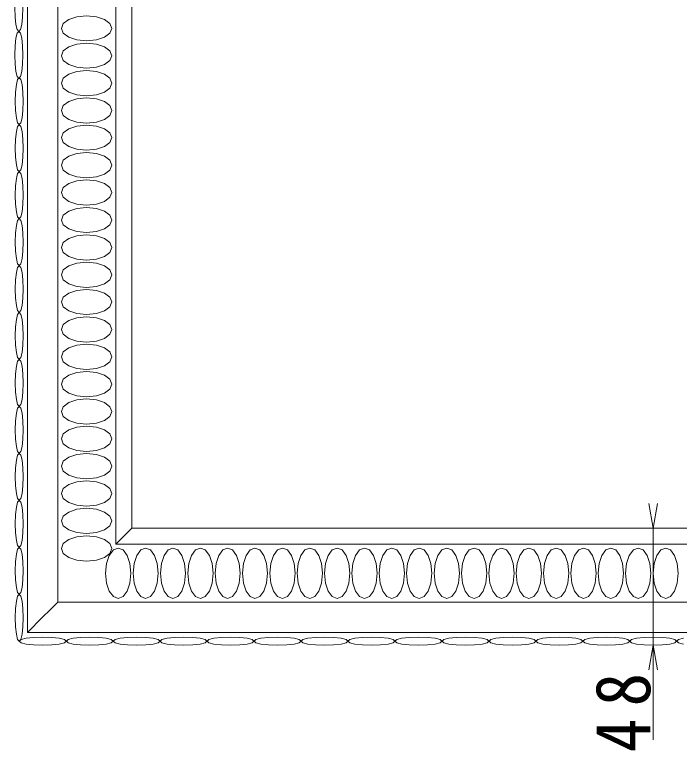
# Model space of a CAD drawing. Units: millimetres, scale not verified. Extents: x -1392 to 1350, y -947 to 991.
# Drawn here: x -851.5 to -585.9, y -411.7 to -117.6 of the extents above; entities that cross this region are included whole.
import ezdxf

# ---------------------------------------------------------------- set-up
doc = ezdxf.new("R2010")
doc.units = ezdxf.units.MM
doc.header["$LTSCALE"] = 10
doc.layers.add('0-0_0', color=7, linetype='Continuous', lineweight=5)
doc.layers.add('0-1_レイヤー_1', color=4, linetype='Continuous', lineweight=5)
doc.styles.add('ＭＳ ゴシック', font='')
doc.styles.get('ＭＳ ゴシック').set_extended_font_data('MS Gothic')

msp = doc.modelspace()

# ---------------------------------------------------------------- linework, layer by layer
at = {"layer": '0-0_0'}
for p, q in [((-834.35, 272.94), (-834.35, -352.5)), ((-804.73, -322.89), (-804.73, 243.33)), ((-804.74, -322.89), (-388.76, -322.89)), ((-809.57, -327.72), (-811.18, -329.33))]:
    msp.add_line(p, q, dxfattribs=at)
for points in [[(-347.09, -364.56), (-846.4, -364.56), (-846.4, 285)], [(-811.18, 249.78), (-811.18, -329.33), (-382.32, -329.33), (-382.32, 249.78), (-383.93, 248.16), (-385.54, 246.55), (-387.15, 244.94), (-388.76, 243.33), (-804.73, 243.33), (-806.35, 244.94), (-807.96, 246.55), (-809.57, 248.16), (-811.18, 249.78), (-382.32, 249.78)], [(-850.38, -235.94), (-850.89, -233.93), (-851.24, -230.95), (-851.37, -227.3), (-851.24, -223.64), (-850.89, -220.66), (-850.38, -218.65), (-849.11, -217.17), (-848.59, -215.16), (-848.24, -212.18), (-848.11, -208.53), (-848.24, -204.88), (-848.59, -201.89), (-849.11, -199.88), (-849.74, -199.14), (-849.11, -198.41), (-848.59, -196.39), (-848.24, -193.41), (-848.11, -189.76), (-848.24, -186.1), (-848.59, -183.12), (-849.11, -181.11), (-850.38, -179.63), (-850.89, -177.62), (-851.24, -174.64), (-851.37, -170.99), (-851.24, -167.33), (-850.89, -164.35), (-850.38, -162.34), (-849.11, -160.86), (-848.59, -158.85), (-848.24, -155.87), (-848.11, -152.21), (-848.24, -148.56), (-848.59, -145.58), (-849.11, -143.57), (-849.74, -142.83), (-850.38, -143.57), (-850.89, -145.58), (-851.24, -148.56)], [(-851.24, -148.56), (-851.37, -152.21), (-851.24, -155.87), (-850.89, -158.85), (-850.38, -160.86), (-849.11, -162.34), (-848.59, -164.35), (-848.24, -167.33), (-848.11, -170.99), (-848.24, -174.64), (-848.59, -177.62), (-849.11, -179.63), (-850.38, -181.11), (-850.89, -183.12), (-851.24, -186.1), (-851.37, -189.76), (-851.24, -193.41), (-850.89, -196.39), (-850.38, -198.41), (-849.74, -199.14), (-850.38, -199.88), (-850.89, -201.89), (-851.24, -204.88), (-851.37, -208.53), (-851.24, -212.18), (-850.89, -215.16), (-850.38, -217.17), (-849.11, -218.65), (-848.59, -220.66), (-848.24, -223.64), (-848.11, -227.3), (-848.24, -230.95), (-848.59, -233.93), (-849.11, -235.94), (-850.38, -237.42), (-850.89, -239.43), (-851.24, -242.42), (-851.37, -246.07), (-851.24, -249.72), (-850.89, -252.71)], [(-851.37, -339.92), (-851.24, -336.27), (-850.89, -333.29), (-850.38, -331.28), (-849.11, -329.8), (-848.59, -327.79), (-848.24, -324.81), (-848.11, -321.15), (-848.24, -317.5), (-848.59, -314.51), (-849.11, -312.51), (-850.38, -311.03), (-850.89, -309.02), (-851.24, -306.04), (-851.37, -302.38), (-851.24, -298.73), (-850.89, -295.75), (-850.38, -293.73), (-849.11, -292.26), (-848.59, -290.25), (-848.24, -287.26), (-848.11, -283.61), (-848.24, -279.96), (-848.59, -276.98), (-849.11, -274.97), (-850.38, -273.49), (-850.89, -271.48), (-851.24, -268.49), (-851.37, -264.84), (-851.24, -261.19), (-850.89, -258.2), (-850.38, -256.2), (-849.11, -254.72), (-848.59, -252.71), (-848.24, -249.72), (-848.11, -246.07), (-848.24, -242.42), (-848.59, -239.43), (-849.11, -237.42), (-850.38, -235.94)], [(-850.89, -252.71), (-850.38, -254.72), (-849.11, -256.2), (-848.59, -258.2), (-848.24, -261.19), (-848.11, -264.84), (-848.24, -268.49), (-848.59, -271.48), (-849.11, -273.49), (-850.38, -274.97), (-850.89, -276.98), (-851.24, -279.96), (-851.37, -283.61), (-851.24, -287.26), (-850.89, -290.25), (-850.38, -292.26), (-849.11, -293.73), (-848.59, -295.75), (-848.24, -298.73), (-848.11, -302.38), (-848.24, -306.04), (-848.59, -309.02), (-849.11, -311.03), (-850.38, -312.51), (-850.89, -314.51), (-851.24, -317.5), (-851.37, -321.15), (-851.24, -324.81), (-850.89, -327.79), (-850.38, -329.8), (-849.11, -331.28), (-848.59, -333.29), (-848.24, -336.27), (-848.11, -339.92), (-848.24, -343.58), (-848.59, -346.56), (-849.11, -348.57), (-850.38, -350.05), (-850.89, -352.06), (-851.24, -355.04)], [(-809.57, -327.72), (-807.96, -326.11), (-806.35, -324.5), (-804.74, -322.89)], [(-846.99, -366.93), (-844.01, -366.58), (-840.36, -366.45), (-836.7, -366.58), (-833.72, -366.93), (-831.71, -367.45), (-830.23, -368.72), (-828.22, -369.23), (-825.24, -369.58), (-821.59, -369.71), (-817.93, -369.58), (-814.95, -369.23), (-812.94, -368.72), (-812.2, -368.08), (-812.94, -367.45), (-814.95, -366.93), (-817.93, -366.58), (-821.59, -366.45), (-825.24, -366.58), (-828.22, -366.93), (-830.23, -367.45), (-831.71, -368.72), (-833.72, -369.23), (-836.7, -369.58), (-840.36, -369.71), (-844.01, -369.58), (-846.99, -369.23), (-849, -368.72), (-849.74, -368.08), (-849.11, -367.34), (-848.59, -365.33), (-848.24, -362.35), (-848.11, -358.7), (-848.24, -355.04), (-848.59, -352.06), (-849.11, -350.05), (-850.38, -348.57), (-850.89, -346.56), (-851.24, -343.58), (-851.37, -339.92)], [(-359.15, -352.5), (-834.35, -352.5), (-837.36, -355.51), (-840.38, -358.53), (-846.4, -364.56)], [(-851.24, -355.04), (-851.37, -358.7), (-851.24, -362.35), (-850.89, -365.33), (-850.38, -367.34), (-849.74, -368.08), (-849, -367.45), (-846.99, -366.93)], [(-765.27, -366.45), (-768.93, -366.58), (-771.91, -366.93), (-773.92, -367.45), (-775.4, -368.72), (-777.41, -369.23), (-780.39, -369.58), (-784.04, -369.71), (-787.7, -369.58), (-790.68, -369.23), (-792.69, -368.72), (-793.43, -368.08), (-794.17, -368.72), (-796.18, -369.23), (-799.16, -369.58), (-802.82, -369.71), (-806.47, -369.58), (-809.45, -369.23), (-811.46, -368.72), (-812.2, -368.08), (-811.46, -367.45), (-809.45, -366.93)], [(-809.45, -366.93), (-806.47, -366.58), (-802.82, -366.45), (-799.16, -366.58), (-796.18, -366.93), (-794.17, -367.45), (-793.43, -368.08), (-792.69, -367.45), (-790.68, -366.93), (-787.7, -366.58), (-784.04, -366.45), (-780.39, -366.58), (-777.41, -366.93), (-775.4, -367.45), (-773.92, -368.72), (-771.91, -369.23), (-768.93, -369.58), (-765.27, -369.71), (-761.62, -369.58), (-758.64, -369.23), (-756.63, -368.72), (-755.15, -367.45), (-753.14, -366.93), (-750.16, -366.58), (-746.5, -366.45), (-742.85, -366.58), (-739.87, -366.93), (-737.86, -367.45), (-737.12, -368.08), (-737.86, -368.72), (-739.87, -369.23), (-742.85, -369.58), (-746.5, -369.71), (-750.16, -369.58), (-753.14, -369.23), (-755.15, -368.72), (-756.63, -367.45), (-758.64, -366.93), (-761.62, -366.58), (-765.27, -366.45)], [(-700.31, -367.45), (-702.33, -366.93), (-705.31, -366.58), (-708.96, -366.45), (-712.61, -366.58), (-715.6, -366.93), (-717.61, -367.45), (-718.35, -368.08), (-719.08, -367.45), (-721.1, -366.93), (-724.08, -366.58), (-727.73, -366.45), (-731.39, -366.58), (-734.37, -366.93), (-736.38, -367.45), (-737.12, -368.08), (-736.38, -368.72), (-734.37, -369.23), (-731.39, -369.58), (-727.73, -369.71), (-724.08, -369.58), (-721.1, -369.23), (-719.08, -368.72), (-718.35, -368.08), (-717.61, -368.72), (-715.6, -369.23), (-712.61, -369.58), (-708.96, -369.71), (-705.31, -369.58), (-702.33, -369.23), (-700.31, -368.72), (-699.58, -368.08), (-698.84, -368.72), (-696.83, -369.23), (-693.84, -369.58), (-690.19, -369.71), (-686.54, -369.58), (-683.55, -369.23), (-681.54, -368.72), (-680.07, -367.45)], [(-605.72, -368.08), (-606.46, -367.45), (-608.47, -366.93), (-611.45, -366.58), (-615.11, -366.45), (-618.76, -366.58), (-621.74, -366.93), (-623.75, -367.45), (-624.49, -368.08), (-625.23, -367.45), (-627.24, -366.93), (-630.22, -366.58), (-633.88, -366.45), (-637.53, -366.58), (-640.51, -366.93), (-642.52, -367.45), (-643.26, -368.08), (-644, -367.45), (-646.01, -366.93), (-648.99, -366.58), (-652.65, -366.45), (-656.3, -366.58), (-659.28, -366.93), (-661.29, -367.45), (-662.77, -368.72), (-664.78, -369.23), (-667.77, -369.58), (-671.42, -369.71), (-675.07, -369.58), (-678.05, -369.23), (-680.07, -368.72), (-681.54, -367.45), (-683.55, -366.93), (-686.54, -366.58), (-690.19, -366.45), (-693.84, -366.58), (-696.83, -366.93), (-698.84, -367.45), (-699.58, -368.08), (-700.31, -367.45)], [(-680.07, -367.45), (-678.05, -366.93), (-675.07, -366.58), (-671.42, -366.45), (-667.77, -366.58), (-664.78, -366.93), (-662.77, -367.45), (-661.29, -368.72), (-659.28, -369.23), (-656.3, -369.58), (-652.65, -369.71), (-648.99, -369.58), (-646.01, -369.23), (-644, -368.72), (-643.26, -368.08), (-642.52, -368.72), (-640.51, -369.23), (-637.53, -369.58), (-633.88, -369.71), (-630.22, -369.58), (-627.24, -369.23), (-625.23, -368.72), (-624.49, -368.08), (-623.75, -368.72), (-621.74, -369.23), (-618.76, -369.58), (-615.11, -369.71), (-611.45, -369.58), (-608.47, -369.23), (-606.46, -368.72), (-605.72, -368.08), (-604.98, -367.45), (-602.97, -366.93), (-599.99, -366.58), (-596.33, -366.45), (-592.68, -366.58), (-589.7, -366.93), (-587.69, -367.45), (-586.21, -368.72), (-584.2, -369.23)], [(-584.2, -366.93), (-586.21, -367.45), (-587.69, -368.72), (-589.7, -369.23), (-592.68, -369.58), (-596.33, -369.71), (-599.99, -369.58), (-602.97, -369.23), (-604.98, -368.72), (-605.72, -368.08)]]:
    msp.add_lwpolyline(points, dxfattribs=at)
for points in [[(-849.92, -105.56), (-849.28, -106.3), (-848.76, -108.31), (-848.41, -111.3), (-848.29, -114.95), (-848.41, -118.6), (-848.76, -121.58), (-849.28, -123.59), (-849.92, -124.33), (-850.55, -123.59), (-851.07, -121.58), (-851.42, -118.6), (-851.55, -114.95), (-851.42, -111.3), (-851.07, -108.31), (-850.55, -106.3)], [(-832.12, -125.06), (-832.91, -123.1), (-832.12, -121.14), (-829.96, -119.53), (-826.75, -118.45), (-822.83, -118.06), (-818.9, -118.45), (-815.7, -119.53), (-813.54, -121.14), (-812.74, -123.1), (-813.54, -125.06), (-815.7, -126.66), (-818.9, -127.74), (-822.83, -128.14), (-826.75, -127.74), (-829.96, -126.66)], [(-849.92, -124.33), (-849.28, -125.07), (-848.76, -127.08), (-848.41, -130.07), (-848.29, -133.72), (-848.41, -137.37), (-848.76, -140.35), (-849.28, -142.36), (-849.92, -143.1), (-850.55, -142.36), (-851.07, -140.35), (-851.42, -137.37), (-851.55, -133.72), (-851.42, -130.07), (-851.07, -127.08), (-850.55, -125.07)], [(-832.12, -135.98), (-832.91, -134.02), (-832.12, -132.06), (-829.96, -130.46), (-826.75, -129.38), (-822.83, -128.98), (-818.9, -129.38), (-815.7, -130.46), (-813.54, -132.06), (-812.74, -134.02), (-813.54, -135.98), (-815.7, -137.59), (-818.9, -138.67), (-822.83, -139.06), (-826.75, -138.67), (-829.96, -137.59)], [(-832.12, -146.95), (-832.91, -144.99), (-832.12, -143.03), (-829.96, -141.42), (-826.75, -140.34), (-822.83, -139.95), (-818.9, -140.34), (-815.7, -141.42), (-813.54, -143.03), (-812.74, -144.99), (-813.54, -146.95), (-815.7, -148.56), (-818.9, -149.64), (-822.83, -150.03), (-826.75, -149.64), (-829.96, -148.56)], [(-832.12, -157.88), (-832.91, -155.91), (-832.12, -153.95), (-829.96, -152.35), (-826.75, -151.27), (-822.83, -150.87), (-818.9, -151.27), (-815.7, -152.35), (-813.54, -153.95), (-812.74, -155.91), (-813.54, -157.88), (-815.7, -159.48), (-818.9, -160.56), (-822.83, -160.96), (-826.75, -160.56), (-829.96, -159.48)], [(-832.12, -168.75), (-832.91, -166.79), (-832.12, -164.83), (-829.96, -163.23), (-826.75, -162.14), (-822.83, -161.75), (-818.9, -162.14), (-815.7, -163.23), (-813.54, -164.83), (-812.74, -166.79), (-813.54, -168.75), (-815.7, -170.36), (-818.9, -171.44), (-822.83, -171.83), (-826.75, -171.44), (-829.96, -170.36)], [(-832.12, -179.72), (-832.91, -177.75), (-832.12, -175.79), (-829.96, -174.19), (-826.75, -173.11), (-822.83, -172.71), (-818.9, -173.11), (-815.7, -174.19), (-813.54, -175.79), (-812.74, -177.75), (-813.54, -179.72), (-815.7, -181.32), (-818.9, -182.4), (-822.83, -182.8), (-826.75, -182.4), (-829.96, -181.32)], [(-832.12, -190.64), (-832.91, -188.68), (-832.12, -186.72), (-829.96, -185.12), (-826.75, -184.04), (-822.83, -183.64), (-818.9, -184.04), (-815.7, -185.12), (-813.54, -186.72), (-812.74, -188.68), (-813.54, -190.64), (-815.7, -192.25), (-818.9, -193.33), (-822.83, -193.72), (-826.75, -193.33), (-829.96, -192.25)], [(-832.12, -201.67), (-832.91, -199.71), (-832.12, -197.75), (-829.96, -196.15), (-826.75, -195.07), (-822.83, -194.67), (-818.9, -195.07), (-815.7, -196.15), (-813.54, -197.75), (-812.74, -199.71), (-813.54, -201.67), (-815.7, -203.28), (-818.9, -204.36), (-822.83, -204.75), (-826.75, -204.36), (-829.96, -203.28)], [(-832.12, -212.64), (-832.91, -210.68), (-832.12, -208.72), (-829.96, -207.11), (-826.75, -206.03), (-822.83, -205.64), (-818.9, -206.03), (-815.7, -207.11), (-813.54, -208.72), (-812.74, -210.68), (-813.54, -212.64), (-815.7, -214.24), (-818.9, -215.32), (-822.83, -215.72), (-826.75, -215.32), (-829.96, -214.24)], [(-832.12, -223.57), (-832.91, -221.6), (-832.12, -219.64), (-829.96, -218.04), (-826.75, -216.96), (-822.83, -216.56), (-818.9, -216.96), (-815.7, -218.04), (-813.54, -219.64), (-812.74, -221.6), (-813.54, -223.57), (-815.7, -225.17), (-818.9, -226.25), (-822.83, -226.65), (-826.75, -226.25), (-829.96, -225.17)], [(-832.12, -234.45), (-832.91, -232.48), (-832.12, -230.52), (-829.96, -228.92), (-826.75, -227.84), (-822.83, -227.44), (-818.9, -227.84), (-815.7, -228.92), (-813.54, -230.52), (-812.74, -232.48), (-813.54, -234.45), (-815.7, -236.05), (-818.9, -237.13), (-822.83, -237.52), (-826.75, -237.13), (-829.96, -236.05)], [(-832.12, -245.41), (-832.91, -243.45), (-832.12, -241.49), (-829.96, -239.89), (-826.75, -238.81), (-822.83, -238.41), (-818.9, -238.81), (-815.7, -239.89), (-813.54, -241.49), (-812.74, -243.45), (-813.54, -245.41), (-815.7, -247.02), (-818.9, -248.1), (-822.83, -248.49), (-826.75, -248.1), (-829.96, -247.02)], [(-832.12, -256.34), (-832.91, -254.37), (-832.12, -252.41), (-829.96, -250.81), (-826.75, -249.73), (-822.83, -249.33), (-818.9, -249.73), (-815.7, -250.81), (-813.54, -252.41), (-812.74, -254.37), (-813.54, -256.34), (-815.7, -257.94), (-818.9, -259.02), (-822.83, -259.42), (-826.75, -259.02), (-829.96, -257.94)], [(-832.12, -267.33), (-832.91, -265.36), (-832.12, -263.4), (-829.96, -261.8), (-826.75, -260.72), (-822.83, -260.32), (-818.9, -260.72), (-815.7, -261.8), (-813.54, -263.4), (-812.74, -265.36), (-813.54, -267.33), (-815.7, -268.93), (-818.9, -270.01), (-822.83, -270.41), (-826.75, -270.01), (-829.96, -268.93)], [(-832.12, -278.25), (-832.91, -276.29), (-832.12, -274.33), (-829.96, -272.72), (-826.75, -271.64), (-822.83, -271.25), (-818.9, -271.64), (-815.7, -272.72), (-813.54, -274.33), (-812.74, -276.29), (-813.54, -278.25), (-815.7, -279.85), (-818.9, -280.93), (-822.83, -281.33), (-826.75, -280.93), (-829.96, -279.85)], [(-832.12, -289.13), (-832.91, -287.17), (-832.12, -285.2), (-829.96, -283.6), (-826.75, -282.52), (-822.83, -282.12), (-818.9, -282.52), (-815.7, -283.6), (-813.54, -285.2), (-812.74, -287.17), (-813.54, -289.13), (-815.7, -290.73), (-818.9, -291.81), (-822.83, -292.21), (-826.75, -291.81), (-829.96, -290.73)], [(-832.12, -300.09), (-832.91, -298.13), (-832.12, -296.17), (-829.96, -294.57), (-826.75, -293.49), (-822.83, -293.09), (-818.9, -293.49), (-815.7, -294.57), (-813.54, -296.17), (-812.74, -298.13), (-813.54, -300.09), (-815.7, -301.7), (-818.9, -302.78), (-822.83, -303.17), (-826.75, -302.78), (-829.96, -301.7)], [(-832.12, -311.02), (-832.91, -309.06), (-832.12, -307.09), (-829.96, -305.49), (-826.75, -304.41), (-822.83, -304.02), (-818.9, -304.41), (-815.7, -305.49), (-813.54, -307.09), (-812.74, -309.06), (-813.54, -311.02), (-815.7, -312.62), (-818.9, -313.7), (-822.83, -314.1), (-826.75, -313.7), (-829.96, -312.62)], [(-832.12, -321.97), (-832.91, -320.01), (-832.12, -318.04), (-829.96, -316.44), (-826.75, -315.36), (-822.83, -314.96), (-818.9, -315.36), (-815.7, -316.44), (-813.54, -318.04), (-812.74, -320.01), (-813.54, -321.97), (-815.7, -323.57), (-818.9, -324.65), (-822.83, -325.05), (-826.75, -324.65), (-829.96, -323.57)], [(-832.12, -332.96), (-832.91, -331), (-832.12, -329.04), (-829.96, -327.44), (-826.75, -326.36), (-822.83, -325.96), (-818.9, -326.36), (-815.7, -327.44), (-813.54, -329.04), (-812.74, -331), (-813.54, -332.96), (-815.7, -334.57), (-818.9, -335.65), (-822.83, -336.04), (-826.75, -335.65), (-829.96, -334.57)], [(-808.21, -350.2), (-810.17, -350.99), (-812.13, -350.2), (-813.74, -348.04), (-814.82, -344.84), (-815.21, -340.91), (-814.82, -336.99), (-813.74, -333.78), (-812.13, -331.62), (-810.17, -330.83), (-808.21, -331.62), (-806.61, -333.78), (-805.53, -336.99), (-805.13, -340.91), (-805.53, -344.84), (-806.61, -348.04)], [(-797.26, -350.2), (-799.22, -350.99), (-801.18, -350.2), (-802.79, -348.04), (-803.87, -344.84), (-804.26, -340.91), (-803.87, -336.99), (-802.79, -333.78), (-801.18, -331.62), (-799.22, -330.83), (-797.26, -331.62), (-795.66, -333.78), (-794.58, -336.99), (-794.18, -340.91), (-794.58, -344.84), (-795.66, -348.04)], [(-786.33, -350.2), (-788.3, -350.99), (-790.26, -350.2), (-791.86, -348.04), (-792.94, -344.84), (-793.34, -340.91), (-792.94, -336.99), (-791.86, -333.78), (-790.26, -331.62), (-788.3, -330.83), (-786.33, -331.62), (-784.73, -333.78), (-783.65, -336.99), (-783.25, -340.91), (-783.65, -344.84), (-784.73, -348.04)], [(-775.37, -350.2), (-777.33, -350.99), (-779.29, -350.2), (-780.89, -348.04), (-781.98, -344.84), (-782.37, -340.91), (-781.98, -336.99), (-780.89, -333.78), (-779.29, -331.62), (-777.33, -330.83), (-775.37, -331.62), (-773.76, -333.78), (-772.68, -336.99), (-772.29, -340.91), (-772.68, -344.84), (-773.76, -348.04)], [(-764.49, -350.2), (-766.45, -350.99), (-768.41, -350.2), (-770.02, -348.04), (-771.1, -344.84), (-771.49, -340.91), (-771.1, -336.99), (-770.02, -333.78), (-768.41, -331.62), (-766.45, -330.83), (-764.49, -331.62), (-762.89, -333.78), (-761.81, -336.99), (-761.41, -340.91), (-761.81, -344.84), (-762.89, -348.04)], [(-753.56, -350.2), (-755.53, -350.99), (-757.49, -350.2), (-759.09, -348.04), (-760.17, -344.84), (-760.57, -340.91), (-760.17, -336.99), (-759.09, -333.78), (-757.49, -331.62), (-755.53, -330.83), (-753.56, -331.62), (-751.96, -333.78), (-750.88, -336.99), (-750.49, -340.91), (-750.88, -344.84), (-751.96, -348.04)], [(-742.58, -350.2), (-744.54, -350.99), (-746.5, -350.2), (-748.1, -348.04), (-749.19, -344.84), (-749.58, -340.91), (-749.19, -336.99), (-748.1, -333.78), (-746.5, -331.62), (-744.54, -330.83), (-742.58, -331.62), (-740.97, -333.78), (-739.89, -336.99), (-739.5, -340.91), (-739.89, -344.84), (-740.97, -348.04)], [(-731.65, -350.2), (-733.61, -350.99), (-735.58, -350.2), (-737.18, -348.04), (-738.26, -344.84), (-738.66, -340.91), (-738.26, -336.99), (-737.18, -333.78), (-735.58, -331.62), (-733.61, -330.83), (-731.65, -331.62), (-730.05, -333.78), (-728.97, -336.99), (-728.57, -340.91), (-728.97, -344.84), (-730.05, -348.04)], [(-720.68, -350.2), (-722.65, -350.99), (-724.61, -350.2), (-726.21, -348.04), (-727.29, -344.84), (-727.69, -340.91), (-727.29, -336.99), (-726.21, -333.78), (-724.61, -331.62), (-722.65, -330.83), (-720.68, -331.62), (-719.08, -333.78), (-718, -336.99), (-717.6, -340.91), (-718, -344.84), (-719.08, -348.04)], [(-709.81, -350.2), (-711.77, -350.99), (-713.73, -350.2), (-715.33, -348.04), (-716.42, -344.84), (-716.81, -340.91), (-716.42, -336.99), (-715.33, -333.78), (-713.73, -331.62), (-711.77, -330.83), (-709.81, -331.62), (-708.2, -333.78), (-707.12, -336.99), (-706.73, -340.91), (-707.12, -344.84), (-708.2, -348.04)], [(-698.88, -350.2), (-700.85, -350.99), (-702.81, -350.2), (-704.41, -348.04), (-705.49, -344.84), (-705.89, -340.91), (-705.49, -336.99), (-704.41, -333.78), (-702.81, -331.62), (-700.85, -330.83), (-698.88, -331.62), (-697.28, -333.78), (-696.2, -336.99), (-695.8, -340.91), (-696.2, -344.84), (-697.28, -348.04)], [(-687.92, -350.2), (-689.88, -350.99), (-691.84, -350.2), (-693.44, -348.04), (-694.52, -344.84), (-694.92, -340.91), (-694.52, -336.99), (-693.44, -333.78), (-691.84, -331.62), (-689.88, -330.83), (-687.92, -331.62), (-686.31, -333.78), (-685.23, -336.99), (-684.84, -340.91), (-685.23, -344.84), (-686.31, -348.04)], [(-676.88, -350.2), (-678.85, -350.99), (-680.81, -350.2), (-682.41, -348.04), (-683.49, -344.84), (-683.89, -340.91), (-683.49, -336.99), (-682.41, -333.78), (-680.81, -331.62), (-678.85, -330.83), (-676.88, -331.62), (-675.28, -333.78), (-674.2, -336.99), (-673.81, -340.91), (-674.2, -344.84), (-675.28, -348.04)], [(-665.96, -350.2), (-667.92, -350.99), (-669.88, -350.2), (-671.49, -348.04), (-672.57, -344.84), (-672.96, -340.91), (-672.57, -336.99), (-671.49, -333.78), (-669.88, -331.62), (-667.92, -330.83), (-665.96, -331.62), (-664.36, -333.78), (-663.28, -336.99), (-662.88, -340.91), (-663.28, -344.84), (-664.36, -348.04)], [(-654.99, -350.2), (-656.96, -350.99), (-658.92, -350.2), (-660.52, -348.04), (-661.6, -344.84), (-662, -340.91), (-661.6, -336.99), (-660.52, -333.78), (-658.92, -331.62), (-656.96, -330.83), (-654.99, -331.62), (-653.39, -333.78), (-652.31, -336.99), (-651.91, -340.91), (-652.31, -344.84), (-653.39, -348.04)], [(-644.11, -350.2), (-646.08, -350.99), (-648.04, -350.2), (-649.64, -348.04), (-650.72, -344.84), (-651.12, -340.91), (-650.72, -336.99), (-649.64, -333.78), (-648.04, -331.62), (-646.08, -330.83), (-644.11, -331.62), (-642.51, -333.78), (-641.43, -336.99), (-641.04, -340.91), (-641.43, -344.84), (-642.51, -348.04)], [(-633.19, -350.2), (-635.15, -350.99), (-637.11, -350.2), (-638.72, -348.04), (-639.8, -344.84), (-640.19, -340.91), (-639.8, -336.99), (-638.72, -333.78), (-637.11, -331.62), (-635.15, -330.83), (-633.19, -331.62), (-631.59, -333.78), (-630.51, -336.99), (-630.11, -340.91), (-630.51, -344.84), (-631.59, -348.04)], [(-622.22, -350.2), (-624.19, -350.99), (-626.15, -350.2), (-627.75, -348.04), (-628.83, -344.84), (-629.23, -340.91), (-628.83, -336.99), (-627.75, -333.78), (-626.15, -331.62), (-624.19, -330.83), (-622.22, -331.62), (-620.62, -333.78), (-619.54, -336.99), (-619.14, -340.91), (-619.54, -344.84), (-620.62, -348.04)], [(-611.3, -350.2), (-613.26, -350.99), (-615.23, -350.2), (-616.83, -348.04), (-617.91, -344.84), (-618.3, -340.91), (-617.91, -336.99), (-616.83, -333.78), (-615.23, -331.62), (-613.26, -330.83), (-611.3, -331.62), (-609.7, -333.78), (-608.62, -336.99), (-608.22, -340.91), (-608.62, -344.84), (-609.7, -348.04)], [(-600.38, -350.2), (-602.34, -350.99), (-604.3, -350.2), (-605.9, -348.04), (-606.99, -344.84), (-607.38, -340.91), (-606.99, -336.99), (-605.9, -333.78), (-604.3, -331.62), (-602.34, -330.83), (-600.38, -331.62), (-598.77, -333.78), (-597.69, -336.99), (-597.3, -340.91), (-597.69, -344.84), (-598.77, -348.04)], [(-589.41, -350.2), (-591.37, -350.99), (-593.33, -350.2), (-594.94, -348.04), (-596.02, -344.84), (-596.41, -340.91), (-596.02, -336.99), (-594.94, -333.78), (-593.33, -331.62), (-591.37, -330.83), (-589.41, -331.62), (-587.81, -333.78), (-586.73, -336.99), (-586.33, -340.91), (-586.73, -344.84), (-587.81, -348.04)]]:
    msp.add_lwpolyline(points, close=True, dxfattribs=at)
at = {"layer": '0-1_レイヤー_1'}
for p, q in [((-596.34, -322.89), (-598.07, -313.04)), ((-596.34, -322.89), (-594.6, -313.04)), ((-596.34, -322.89), (-596.34, -407.55)), ((-596.34, -369.71), (-598.07, -379.56)), ((-596.34, -369.71), (-594.6, -379.56))]:
    msp.add_line(p, q, dxfattribs=at)

# ---------------------------------------------------------------- texts
at = {"layer": '0-1_レイヤー_1', "color": 7, "insert": (-597.21, -412.5), "char_height": 21.99, "attachment_point": 7, "rotation": 90, "style": 'ＭＳ ゴシック'}
msp.add_mtext('\\T1.36;\\W0.9;48', dxfattribs=at)

doc.saveas('drawing.dxf')
